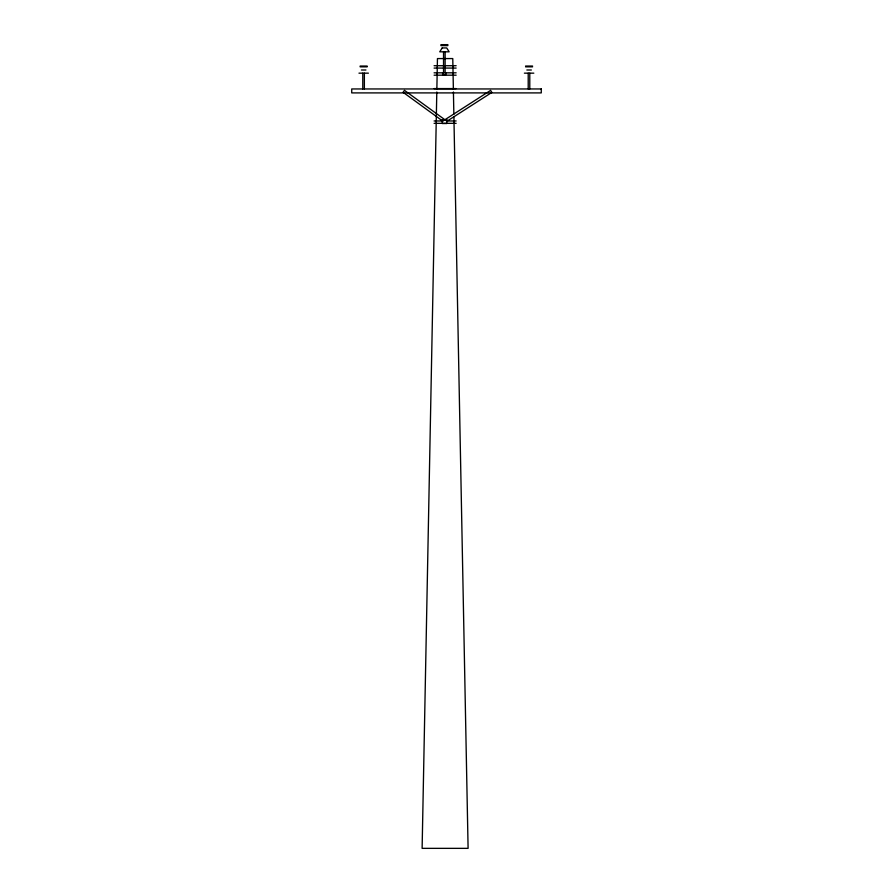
<?xml version="1.0" encoding="UTF-8"?>
<svg xmlns="http://www.w3.org/2000/svg" width="893" height="893" viewBox="0 0 893 893"><rect width="100%" height="100%" fill="white"/><g stroke="black" fill="none" stroke-linecap="round" stroke-linejoin="round"><path stroke-width="1.34" d="M436.8 92.001L422.121 848.35L468.099 848.35L453.912 117.072M436.856 89.211L437.447 58.57L452.773 58.57L453.376 89.211M444.067 120.276L490.592 90.405L491.876 92.403L446.511 121.526M440.885 44.65L447.918 44.65M440.885 45.621L447.918 45.621M434.087 65.714L456.144 65.714M360.125 66.049L367.168 66.049M525.553 66.049L532.585 66.049M360.125 66.841L367.168 66.841M525.553 66.841L532.585 66.841M434.087 68.08L456.144 68.08M361.431 70L365.929 70M526.848 70L531.357 70M434.087 72.824L456.144 72.824M358.975 73.159L368.396 73.159M524.392 73.159L533.813 73.159M434.087 75.191L456.144 75.191M434.087 88.586L456.144 88.586M434.087 120.968L442.939 120.968M446.533 120.968L456.144 120.968M434.087 123.334L456.144 123.334M445.361 120.075L404.473 90.36L403.078 92.28L442.872 121.191M453.421 92.001L453.856 114.282M529.783 73.159L529.783 88.954M528.209 73.159L528.209 88.954M445.786 72.824L445.786 74.733L442.627 74.733L442.627 72.824M445.116 51.816L445.116 72.824M443.542 51.816L443.542 72.824M364.366 73.159L364.366 88.954M362.781 73.159L362.781 88.954M442.191 47.932L439.736 51.816L449.146 51.816L446.69 47.932L442.191 47.932M541.27 88.954L351.73 88.954L351.73 92.905L541.27 92.905L541.27 88.954M446.779 119.662L442.247 119.662L442.247 123.513L446.779 123.513L446.779 119.662"/></g></svg>
